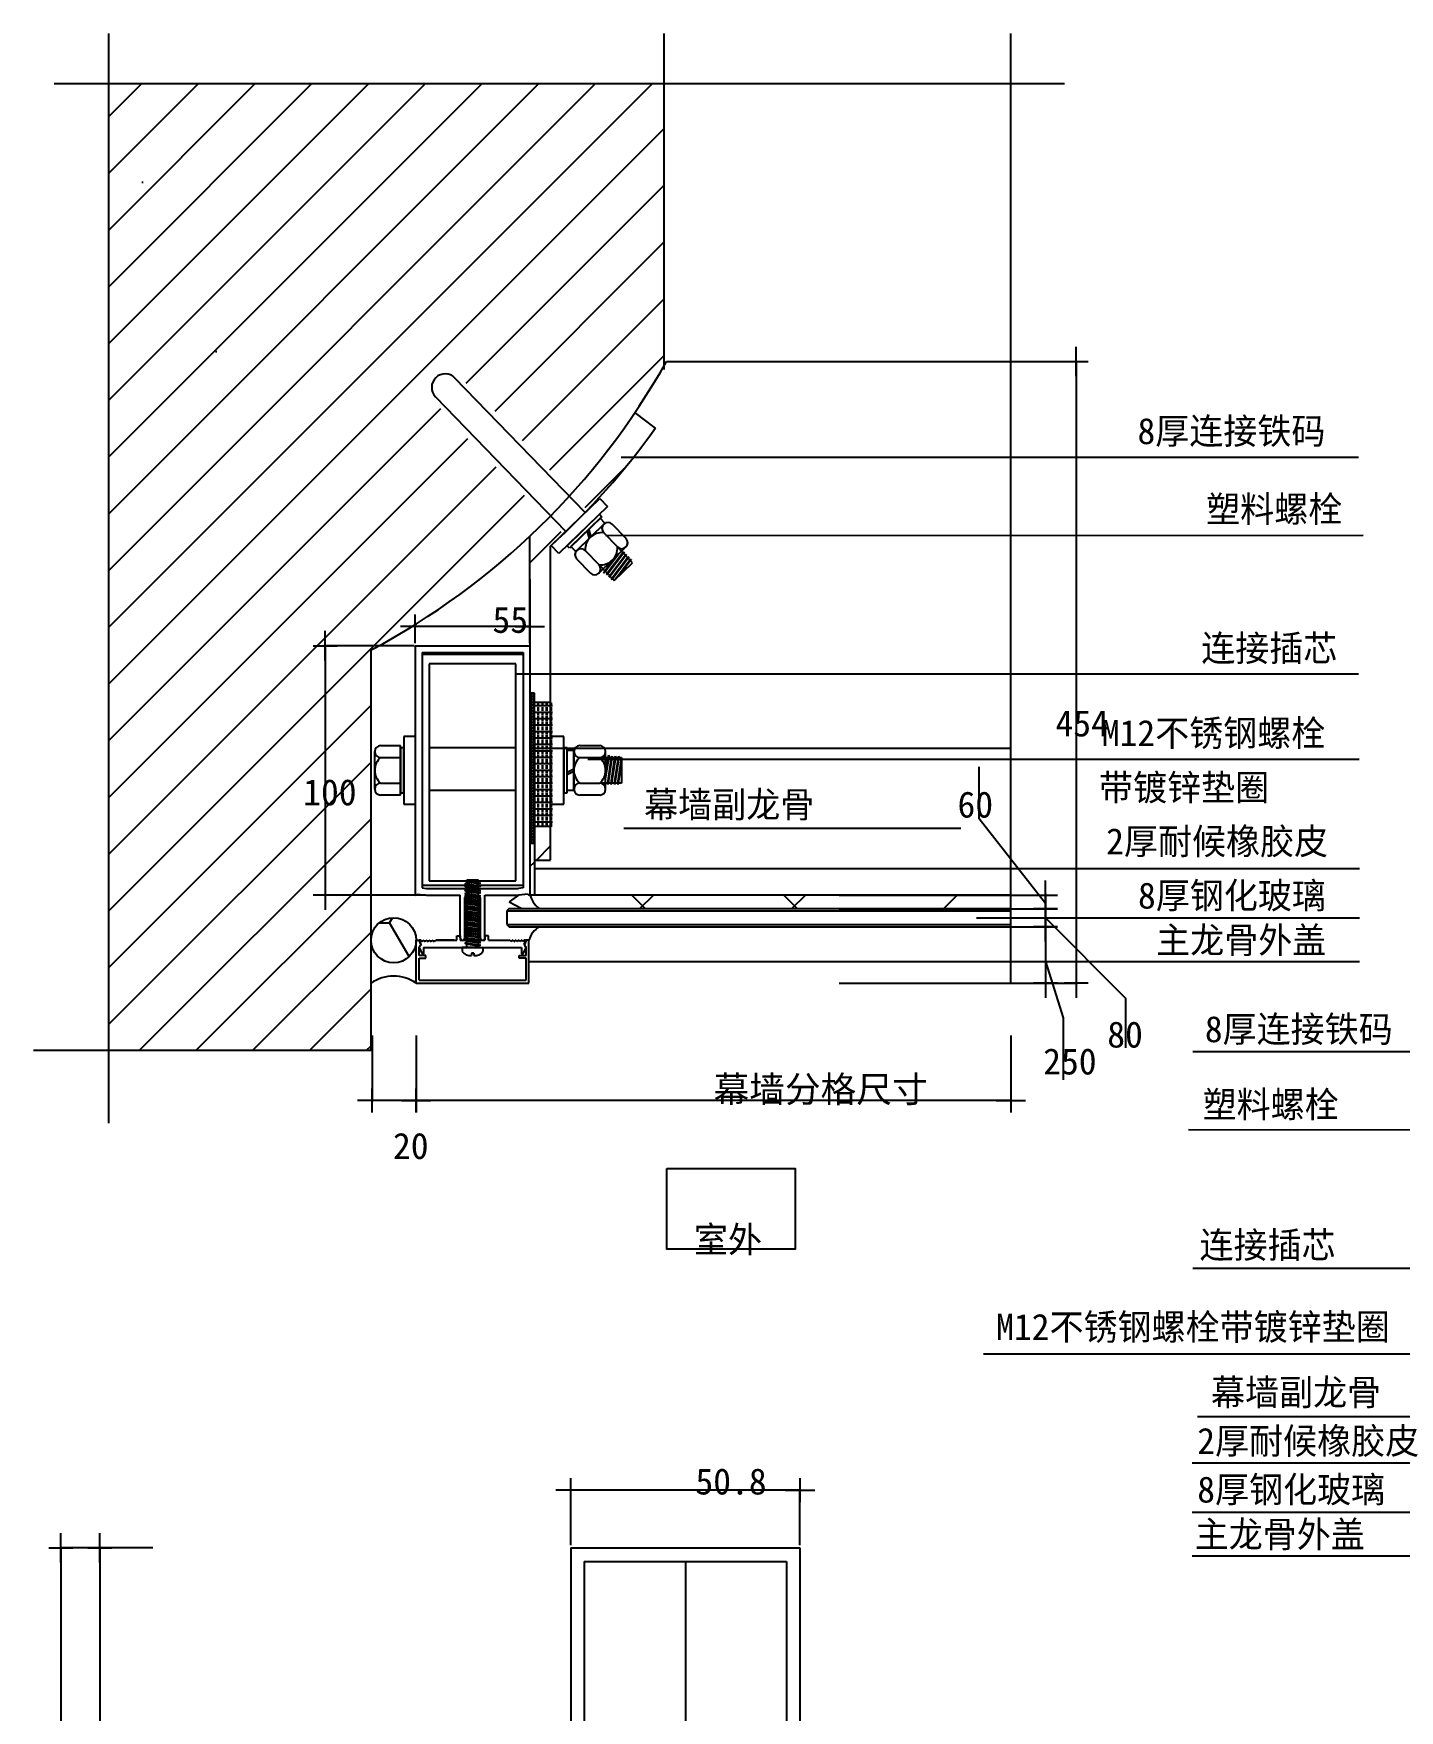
# Model space of a CAD drawing. Header units: metres. Extents: x 75527 to 350939, y -102959 to 256633.
# Drawn here: x 75656 to 226997, y 70829 to 256633 of the extents above; entities that cross this region are included whole.
import ezdxf

# ---------------------------------------------------------------- set-up
doc = ezdxf.new("R2010")
doc.units = ezdxf.units.M
for name, color, linetype in [('Layer2', 2, 'Continuous'), ('Layer3', 3, 'Continuous'), ('Layer4', 6, 'Continuous'), ('Layer5', 1, 'Continuous'), ('Layer6', 8, 'Continuous'), ('填充', 4, 'Continuous'), ('底色', 252, 'Continuous'), ('細纖', 6, 'Continuous')]:
    doc.layers.add(name, color=color, linetype=linetype)

# ---------------------------------------------------------------- blocks, each defined once
blk = doc.blocks.new('_OBLIQUE')
for p, q in [((-0.38, 0), (0.38, 0)), ((0, 0.31), (0, -0.31))]:
    blk.add_line(p, q)

msp = doc.modelspace()

# ---------------------------------------------------------------- hatches: boundary and pattern name
at = {"layer": 'Layer2'}
h = msp.add_hatch(dxfattribs=at)
h.set_pattern_fill('ANSI31', scale=7500)
h.paths.add_polyline_path([(142292.21, 214627.16), (144574.66, 212925.21, -0.04), (137035.63, 203829.23), (135301.35, 205688.11, 0.03)])
h.paths.add_polyline_path([(130648.09, 200932.77, 0.01), (132662.18, 202895.96), (134343.2, 201218.91), (132937.18, 199858), (132937.18, 185684.25), (130648.09, 185684.25), (130648.09, 196166.82)])
h = msp.add_hatch(dxfattribs=at)
h.set_pattern_fill('ANSI31', scale=7500)
h.paths.add_polyline_path([(131148.09, 183561.92), (130648.09, 183561.92), (130648.09, 185684.25), (132937.18, 185684.25), (132937.18, 182549.83), (131148.09, 182549.83)])
h = msp.add_hatch(dxfattribs=at)
h.set_pattern_fill('ANSI31', scale=7500)
h.paths.add_polyline_path([(131148.09, 168799.83), (132937.18, 168799.83), (132937.18, 165049.83), (131148.09, 165049.83)])
at = {"layer": 'Layer3'}
h = msp.add_hatch(dxfattribs=at)
h.set_pattern_fill('AR-CONC', scale=1250)
h.paths.add_polyline_path([(83991.12, 143937.05), (113052.03, 143937.05), (113052.03, 188325.9, 0.08), (132662.18, 202895.96), (120901.08, 214629.27), (121123.16, 214844.23), (119679.16, 215883.08), (122867, 218968.65), (123854.83, 217488.27), (124084.61, 217710.68), (135301.35, 205688.11, 0.05), (145529.87, 219836.83), (145529.87, 251048.6), (83991.12, 251048.6)])
at = {"layer": 'Layer4'}
h = msp.add_hatch(dxfattribs=at)
h.set_pattern_fill('BRASS', scale=50)
h.paths.add_polyline_path([(130648.09, 174996.38), (131148.09, 174996.38), (131148.09, 183561.92), (130648.09, 183561.92)])
at = {"layer": 'Layer6'}
h = msp.add_hatch(dxfattribs=at)
h.set_pattern_fill('ANSI38', scale=3750)
h.paths.add_polyline_path([(130648.09, 166939.02), (131148.09, 166939.02), (131148.09, 161169.88), (130681.64, 161169.88), (130682.44, 161166.82), (130634.49, 161166.82), (130548.09, 161167.85, 0.48), (130648.09, 161291.82)])
h = msp.add_hatch(dxfattribs=at)
h.set_pattern_fill('ANSI38', scale=3750)
h.paths.add_polyline_path([(131684.26, 159669.88, -0.18), (130652.2, 161294.12, -1.23), (130452.03, 161294.88), (129402.03, 161169.88), (128370.23, 160428.72), (129764.43, 159669.88)])
h = msp.add_hatch(dxfattribs=at)
h.set_pattern_fill('ANSI38', scale=3750)
h.paths.add_polyline_path([(131684.26, 159669.88, -0.17), (130682.44, 161166.82), (145454.96, 161166.82), (145454.96, 161169.88), (183941.76, 161169.88), (183941.76, 159669.88)])
at = {"layer": '底色'}
h = msp.add_hatch(dxfattribs=at)
h.set_pattern_fill('ANSI31', scale=1400)
h.paths.add_polyline_path([(119679.16, 215883.08), (122867, 218968.65), (123854.83, 217488.27), (124084.61, 217710.68), (135301.35, 205688.11, 0.05), (145529.87, 219836.83), (145529.87, 251048.6), (83991.12, 251048.6), (83991.12, 143937.05), (113052.03, 143937.05), (113052.03, 188325.9, 0.08), (132662.18, 202895.96), (120901.08, 214629.27), (121123.16, 214844.23)])
h = msp.add_hatch(dxfattribs=at)
h.set_pattern_fill('HONEY', scale=2500)
h.paths.add_polyline_path([(113052.03, 156169.88, -1), (118052.03, 156169.88, -1)])
h = msp.add_hatch(dxfattribs=at)
h.set_pattern_fill('ANSI36', scale=2500)
h.paths.add_polyline_path([(113052.03, 156169.88, 1), (118052.03, 156169.88), (118052.03, 151419.88, 0.31), (113052.03, 151419.88)])
at = {"layer": '細纖'}
h = msp.add_hatch(dxfattribs=at)
h.set_pattern_fill('INSUL', scale=75)
h.paths.add_polyline_path([(133148.09, 168799.83), (131148.09, 168799.83), (131148.09, 176496.38), (131148.09, 182549.83), (133148.09, 182549.83)])
h = msp.add_hatch(dxfattribs=at)
h.set_pattern_fill('BRASS', scale=50)
h.paths.add_polyline_path([(130648.09, 166939.02), (131148.09, 166939.02), (131148.09, 174996.38), (130648.09, 174996.38)])

# ---------------------------------------------------------------- linework, layer by layer
for p, q in [((180436.68, 169625.11), (180436.68, 175365.78)), ((187792.64, 160250.63), (180436.68, 169625.11)), ((187792.64, 158646.28), (196627.01, 149733.86)), ((187792.64, 153825.96), (189748.13, 147570.94)), ((196627.01, 149733.86), (196627.01, 144230.96)), ((189748.13, 147570.94), (189748.13, 140703.32))]:
    msp.add_line(p, q)
msp.add_lwpolyline([(145814.11, 130874.57), (160057.92, 130874.57), (160057.92, 121928.79), (145814.11, 121928.79)], close=True)
at = {"layer": 'Layer2'}
for p, q in [((83991.12, 135916.14), (83991.12, 256632.64)), ((145529.87, 219404.79), (145529.87, 256632.64)), ((183941.76, 151416.82), (183941.76, 256632.64)), ((189899.42, 251048.6), (77949.96, 251048.6)), ((164618.07, 220303.11), (183941.76, 220303.11)), ((140756.58, 209684.66), (222473.77, 209684.66)), ((139048.52, 201009.35), (222968.42, 201037.41)), ((129898.09, 187811.65), (118698.09, 187811.65)), ((119485.59, 186791.41), (119485.59, 162742.92)), ((129110.59, 186791.41), (119485.59, 186791.41)), ((129110.59, 162742.92), (129110.59, 186791.41)), ((129110.59, 185684.25), (222473.77, 185684.25)), ((131148.09, 176496.38), (131148.09, 165049.83)), ((137084.81, 176215.12), (222545.5, 176215.12)), ((178402.51, 168563.43), (141050.64, 168563.43)), ((131123.26, 164102.31), (222571.41, 164102.31)), ((118735.59, 162263.15), (129860.59, 162263.15)), ((119485.59, 162742.92), (129110.59, 162742.92)), ((145454.96, 161166.82), (130634.49, 161166.82)), ((180121.93, 158646.28), (222571.41, 158646.28)), ((122239.53, 156169.88), (120279.98, 156169.88)), ((130552.03, 156169.88), (130227.03, 156169.88)), ((130454.89, 153825.96), (222571.41, 153825.96)), ((113052.03, 143937.05), (75656.2, 143937.05)), ((285839.08, 143794.49), (204121.89, 143794.49)), ((287547.14, 135119.18), (203627.24, 135147.24)), ((297485.07, 119794.08), (204121.89, 119794.08)), ((289510.85, 110324.95), (180919.29, 110324.95)), ((248193.15, 103370.53), (204605, 103370.53)), ((295472.39, 98212.14), (204024.25, 98212.14)), ((242653.9, 92756.11), (204024.25, 92756.11)), ((147877.47, 87341.54), (147877.47, -10882.81)), ((296140.77, 87935.79), (204024.25, 87935.79))]:
    msp.add_line(p, q, dxfattribs=at)
at = {"layer": 'Layer3'}
for p, q in [((130648.09, 190928.91), (130648.09, 200932.77)), ((132937.18, 165085.12), (132937.18, 199848.82)), ((130648.09, 196166.82), (130648.09, 161248.51)), ((117948.09, 188799.83), (117948.09, 161291.82)), ((117948.09, 188799.83), (130648.09, 188799.83)), ((118698.09, 188049.83), (118698.09, 161976.34)), ((118698.09, 188049.83), (129898.09, 188049.83)), ((129898.09, 188049.83), (129898.09, 161976.34)), ((131148.09, 182549.83), (132937.18, 182549.83)), ((131148.09, 180666.82), (131148.09, 161166.82)), ((183941.76, 177416.82), (130648.09, 177416.82)), ((131148.09, 177416.82), (131148.09, 161166.82)), ((131148.09, 168799.83), (132937.18, 168799.83)), ((131148.09, 165049.83), (132937.18, 165049.83)), ((118698.09, 161976.34), (119198.09, 161916.82)), ((119198.09, 161916.82), (129398.09, 161916.82)), ((129898.09, 161976.34), (129398.09, 161916.82)), ((118148.09, 161291.82), (119198.09, 161166.82)), ((119198.09, 161166.82), (122923.09, 161166.82)), ((122927.03, 156419.88), (122927.03, 161169.88)), ((123423.09, 160916.82), (125173.09, 160916.82)), ((123423.09, 160916.82), (125173.09, 160916.82)), ((123427.03, 160919.88), (125177.03, 160919.88)), ((123427.03, 156419.88), (123427.03, 160919.88)), ((125177.03, 156419.88), (125177.03, 160919.88)), ((125673.09, 161166.82), (129398.09, 161166.82)), ((125677.03, 156419.88), (125677.03, 161169.88)), ((130448.09, 161291.82), (129398.09, 161166.82)), ((128354.51, 159669.88), (128104.51, 159419.88)), ((128104.51, 159419.88), (128104.51, 157919.88)), ((128354.51, 159669.88), (183941.76, 159669.88)), ((118052.03, 151419.88), (118052.03, 156169.88)), ((118377.03, 156169.88), (118552.03, 155669.88)), ((128104.51, 157919.88), (128354.51, 157669.88)), ((128354.51, 157669.88), (183941.76, 157669.88)), ((130021, 155744.69), (130197.42, 156097.52)), ((130552.03, 151419.88), (130552.03, 156169.88)), ((118552.03, 155669.88), (118377.03, 155419.88)), ((118377.03, 154494.88), (118377.03, 155419.88)), ((119127.03, 154494.88), (118377.03, 154494.88)), ((119127.03, 154169.88), (119127.03, 154494.88)), ((129477.03, 154494.88), (130227.03, 154494.88)), ((129477.03, 154169.88), (129477.03, 154494.88)), ((130038.48, 155606.77), (130211.91, 155407.32)), ((130227.03, 154494.88), (130227.03, 155419.88)), ((118377.03, 151744.88), (118377.03, 154169.88)), ((118377.03, 154169.88), (119127.03, 154169.88)), ((130227.03, 154169.88), (129477.03, 154169.88)), ((130227.03, 151744.88), (130227.03, 154169.88)), ((118052.03, 151419.88), (130552.03, 151419.88)), ((118377.03, 151744.88), (130227.03, 151744.88)), ((135175.42, 88841.54), (160575.42, 88841.54)), ((135175.42, 88841.54), (135175.42, 19091.54)), ((136675.42, 87341.54), (159075.42, 87341.54)), ((136675.42, 87341.54), (136675.42, 20460.58)), ((159075.42, 87341.54), (159075.42, 20460.58)), ((160575.42, 88841.54), (160575.42, 19004.93))]:
    msp.add_line(p, q, dxfattribs=at)
for centre, radius, start, end in [((118048.09, 161270.17), 102.32, 167.78, 12.22), ((130548.09, 161270.17), 102.32, 167.78, 12.22), ((125427.03, 156419.88), 250, 180, 0), ((130132.8, 155688.79), 125, 153.43, 221.01), ((130174.18, 155374.51), 50, 334.08, 41.01)]:
    msp.add_arc(centre, radius, start, end, dxfattribs=at)
at = {"layer": 'Layer5'}
for p, q in [((136768.27, 203566.18), (122347.04, 218465.37)), ((120191.43, 216378.91), (134612.66, 201479.72)), ((132995.95, 199914.87), (138384.98, 205131.03)), ((138384.98, 205131.03), (139254.34, 204232.86)), ((139254.34, 204232.86), (133865.31, 199016.7)), ((134763.48, 199886.06), (138356.17, 203363.5)), ((138616.98, 203094.05), (135024.29, 199616.61)), ((138437.34, 202920.18), (135203.92, 199790.48)), ((138437.34, 202920.18), (137179.9, 201703.07)), ((138356.17, 203363.5), (138616.98, 203094.05)), ((138958.96, 202381.27), (138437.34, 202920.18)), ((137000.27, 201529.2), (135203.92, 199790.48)), ((138958.96, 202381.27), (135725.54, 199251.58)), ((135725.54, 199251.58), (137252.43, 200729.49)), ((138843.17, 202261.26), (135849.26, 199363.39)), ((137252.43, 200729.49), (137000.27, 201529.2)), ((137432.06, 200903.36), (137179.9, 201703.07)), ((137432.06, 200903.36), (138958.96, 202381.27)), ((138816.03, 201330.74), (140351.34, 199744.54)), ((141309.39, 200671.86), (139774.08, 202258.06)), ((133865.31, 199016.7), (132995.95, 199914.87)), ((135024.29, 199616.61), (134763.48, 199886.06)), ((135203.92, 199790.48), (135725.54, 199251.58)), ((136780.17, 199360.19), (138315.48, 197773.99)), ((141282.25, 199741.34), (138288.34, 196843.47)), ((140447.09, 198932.97), (138908.57, 197020.12)), ((140500.06, 198984.24), (138964.69, 196962.14)), ((140960.27, 199104.85), (139227, 196822.05)), ((141016.41, 199046.84), (139227, 196822.05)), ((140960.27, 199104.85), (139283.12, 196764.07)), ((141016.41, 199046.84), (139283.12, 196764.07)), ((141229.38, 198843.69), (139496.11, 196560.89)), ((141229.38, 198843.69), (139552.23, 196502.92)), ((142037.2, 198002.81), (140351.34, 199744.54)), ((141090.6, 199188.99), (140961.13, 199106.55)), ((141090.6, 199188.99), (141017.24, 199048.57)), ((141359.71, 198927.83), (141230.24, 198845.39)), ((141359.71, 198927.83), (141286.36, 198787.42)), ((135822.12, 198432.87), (137357.43, 196846.68)), ((138315.48, 197773.99), (140001.34, 196032.26)), ((138821.96, 196893.41), (138908.57, 197020.12)), ((138821.96, 196893.41), (138964.69, 196962.14)), ((140122.14, 198618.44), (138908.57, 197020.12)), ((140122.14, 198618.44), (138964.69, 196962.14)), ((141285.53, 198785.69), (139496.11, 196560.89)), ((141285.53, 198785.69), (139552.23, 196502.92)), ((141486.84, 198571.04), (139753.57, 196288.24)), ((141542.99, 198513.04), (139753.57, 196288.24)), ((141486.84, 198571.04), (139809.69, 196230.26)), ((141542.99, 198513.04), (139809.69, 196230.26)), ((140001.34, 196032.26), (142037.2, 198002.81)), ((141747.65, 198301.59), (140089.13, 196117.23)), ((141803.79, 198243.58), (140109.14, 196136.61)), ((141747.65, 198301.59), (140466.94, 196482.92)), ((141803.79, 198243.58), (140466.94, 196482.92)), ((141617.17, 198655.18), (141487.7, 198572.74)), ((141617.17, 198655.18), (141543.82, 198514.76)), ((141877.98, 198385.73), (141748.51, 198303.29)), ((141877.98, 198385.73), (141804.63, 198245.31)), ((139140.38, 196695.34), (139227, 196822.05)), ((139140.38, 196695.34), (139283.12, 196764.07)), ((139409.5, 196434.18), (139496.11, 196560.89)), ((139409.5, 196434.18), (139552.23, 196502.92)), ((139666.96, 196161.53), (139753.57, 196288.24)), ((139666.96, 196161.53), (139809.69, 196230.26)), ((131148.09, 183561.92), (130649.6, 183561.92)), ((131148.09, 166939.02), (131148.09, 183561.92)), ((116698.09, 178743.61), (116698.09, 171243.61)), ((117948.09, 178743.61), (116698.09, 178743.61)), ((134398.09, 178743.61), (133148.09, 178743.61)), ((134398.09, 171243.61), (134398.09, 178743.61)), ((113465.82, 172910.28), (113465.82, 177076.95)), ((114115.55, 177743.61), (116323.09, 177743.61)), ((116323.09, 172243.61), (116323.09, 177743.61)), ((116323.09, 177493.61), (116323.09, 172493.61)), ((116698.09, 177493.61), (116323.09, 177493.61)), ((116698.09, 172493.61), (116698.09, 177493.61)), ((129110.59, 177493.61), (119485.59, 177493.61)), ((134398.09, 177493.61), (134398.09, 172493.61)), ((134773.09, 177493.61), (134398.09, 177493.61)), ((134773.09, 172493.61), (134773.09, 177493.61)), ((134773.09, 172743.61), (134773.09, 177243.61)), ((134773.09, 174743.61), (134773.09, 177243.61)), ((134773.09, 177243.61), (135523.09, 177243.61)), ((135523.09, 172743.61), (135523.09, 177243.61)), ((135523.09, 177243.61), (135523.09, 175118.61)), ((135528.79, 172910.28), (135528.79, 177076.95)), ((136178.53, 177743.61), (138386.06, 177743.61)), ((139035.8, 172910.28), (139035.8, 177076.95)), ((139371.05, 176658.79), (139340.24, 176508.43)), ((139371.05, 176658.79), (139420.93, 176508.43)), ((139734.83, 176567.75), (139704.02, 176417.39)), ((139734.83, 176567.75), (139784.71, 176417.39)), ((140109.65, 176556.01), (140078.84, 176405.65)), ((140109.65, 176556.01), (140159.53, 176405.65)), ((140484.62, 176560.64), (140453.81, 176410.28)), ((140484.62, 176560.64), (140534.5, 176410.28)), ((114115.55, 176410.28), (116323.09, 176410.28)), ((135523.09, 175118.61), (134773.09, 174743.61)), ((135523.09, 174868.61), (134773.09, 174493.61)), ((135523.09, 174868.61), (135523.09, 172743.61)), ((136178.53, 176410.28), (138386.06, 176410.28)), ((138386.06, 176410.28), (140810.06, 176410.28)), ((139035.8, 174524.83), (139420.93, 176508.43)), ((139035.8, 174524.83), (139340.24, 176508.43)), ((139035.8, 173998.86), (139420.93, 176508.43)), ((139035.8, 174072.59), (139340.24, 176508.43)), ((139269.21, 173584.31), (139784.71, 176417.39)), ((139269.21, 173584.31), (139704.02, 176417.39)), ((139349.94, 173584.31), (139704.02, 176417.39)), ((139349.94, 173584.31), (139784.71, 176417.39)), ((139644.03, 173572.57), (140159.53, 176405.65)), ((139644.03, 173572.57), (140078.84, 176405.65)), ((139724.75, 173572.57), (140159.53, 176405.65)), ((139724.75, 173572.57), (140078.84, 176405.65)), ((140019, 173577.2), (140534.5, 176410.28)), ((140019, 173577.2), (140453.81, 176410.28)), ((140099.72, 173577.2), (140453.81, 176410.28)), ((140099.72, 173577.2), (140534.5, 176410.28)), ((140394, 173577.2), (140810.06, 176288.1)), ((140394, 173577.2), (140810.06, 175762.3)), ((140474.72, 173577.2), (140810.06, 176260.25)), ((140474.72, 173577.2), (140810.06, 175762.3)), ((140810.06, 176410.28), (140810.06, 173576.95)), ((114115.55, 173576.95), (116323.09, 173576.95)), ((134773.09, 172743.61), (134773.09, 174493.61)), ((136178.53, 173576.95), (138386.06, 173576.95)), ((140810.06, 173576.95), (138386.06, 173576.95)), ((139299.4, 173432.14), (139268.58, 173582.51)), ((139299.4, 173432.14), (139349.27, 173582.51)), ((139674.21, 173420.4), (139643.4, 173570.77)), ((139674.21, 173420.4), (139724.09, 173570.77)), ((140049.18, 173425.04), (140018.37, 173575.4)), ((140049.18, 173425.04), (140099.06, 173575.4)), ((140424.18, 173425.04), (140393.37, 173575.4)), ((140424.18, 173425.04), (140474.06, 173575.4)), ((116323.09, 172243.61), (114115.55, 172243.61)), ((116323.09, 172493.61), (116698.09, 172493.61)), ((116698.09, 171243.61), (117948.09, 171243.61)), ((129110.59, 172743.61), (119485.59, 172743.61)), ((133148.09, 171243.61), (134398.09, 171243.61)), ((134398.09, 172493.61), (134773.09, 172493.61)), ((135523.09, 172743.61), (134773.09, 172743.61)), ((138386.06, 172243.61), (136178.53, 172243.61)), ((130648.09, 166939.02), (131148.09, 166939.02))]:
    msp.add_line(p, q, dxfattribs=at)
for centre, radius, start, end in [((121269.24, 217422.14), 1500, 44.07, 224.07), ((138634.96, 199480.87), 1858.71, 84.41, 183.72), ((139306.98, 201782.08), 666.89, 45.54, 222.59), ((140818.44, 200220.52), 666.89, 225.54, 42.59), ((136313.07, 198884.21), 666.89, 45.54, 222.59), ((138496.55, 199623.86), 1858.71, 264.41, 3.72), ((137824.53, 197322.66), 666.89, 225.54, 42.59), ((114132.7, 177076.95), 666.89, 91.47, 268.53), ((136195.68, 177076.95), 666.89, 91.47, 268.53), ((138368.92, 177076.95), 666.89, 271.47, 88.53), ((115318.82, 174993.61), 1858.71, 130.34, 229.66), ((137381.8, 174993.61), 1858.71, 130.34, 229.66), ((137182.8, 174993.61), 1858.71, 310.34, 49.66), ((114132.7, 172910.28), 666.89, 91.47, 268.53), ((136195.68, 172910.28), 666.89, 91.47, 268.53), ((138368.92, 172910.28), 666.89, 271.47, 88.53)]:
    msp.add_arc(centre, radius, start, end, dxfattribs=at)
at = {"layer": 'Layer6'}
for p, q in [((164918.07, 220303.11), (191307.26, 220303.11)), ((191182.26, 220303.11), (191182.26, 151416.82)), ((117948.09, 189099.83), (117948.09, 191053.91)), ((130648.09, 190928.91), (117948.09, 190928.91)), ((130648.09, 189099.83), (130648.09, 191053.91)), ((117839.03, 188799.83), (107831.66, 188799.83)), ((107956.66, 188799.83), (107956.66, 161166.82)), ((119089.03, 161166.82), (107831.66, 161166.82)), ((128370.23, 160428.72), (129764.43, 159669.88)), ((130634.49, 161166.82), (130548.09, 161167.85)), ((164907.11, 161166.82), (187917.64, 161166.82)), ((187792.64, 161166.82), (187792.64, 159666.82)), ((164907.11, 159666.82), (187917.64, 159666.82)), ((164907.11, 159666.82), (187917.64, 159666.82)), ((187792.64, 159666.82), (187792.64, 157666.82)), ((165267.54, 157666.82), (187917.64, 157666.82)), ((165267.54, 157666.82), (187917.64, 157666.82)), ((187792.64, 157666.82), (187792.64, 151416.82)), ((164918.07, 151416.82), (191307.26, 151416.82)), ((164918.07, 151416.82), (187917.64, 151416.82)), ((113175.06, 145614.83), (113175.06, 138287.48)), ((118052.03, 145614.83), (118052.03, 138287.48)), ((118052.03, 145614.83), (118052.03, 138287.48)), ((183941.76, 145614.83), (183941.76, 138287.48)), ((118052.03, 138412.48), (113175.06, 138412.48)), ((183941.76, 138412.48), (118052.03, 138412.48)), ((135175.42, 89141.54), (135175.42, 95352.28)), ((160575.42, 95227.28), (135175.42, 95227.28)), ((160575.42, 89141.54), (160575.42, 95352.28)), ((88891.57, 88841.54), (78567.12, 88841.54)), ((78692.12, 88841.54), (78692.12, -658.46)), ((88891.57, 88841.54), (82889.47, 88841.54)), ((83014.47, 88841.54), (83014.47, 15847.67))]:
    msp.add_line(p, q, dxfattribs=at)
msp.add_arc((133348.75, 161867.54), 2756.85, 191.99, 232.86, dxfattribs=at)
at = {"layer": '填充'}
for p, q in [((145793.76, 220303.11), (164618.07, 220303.11)), ((144574.66, 212925.21), (142292.21, 214627.16)), ((113052.03, 143937.05), (113052.03, 188325.9)), ((183941.76, 161169.88), (130638.44, 161169.88)), ((128104.51, 159419.88), (183941.76, 159419.88)), ((118052.03, 156169.88), (118377.03, 156169.88)), ((118452.5, 156169.88), (118377.03, 156169.88)), ((118584.2, 155744.69), (118407.78, 156097.52)), ((118611.58, 156169.88), (118452.5, 156169.88)), ((118611.58, 156044.88), (118945.26, 156169.88)), ((118611.58, 156169.88), (118611.58, 156044.88)), ((118945.26, 156169.88), (118945.26, 156044.88)), ((118945.26, 156044.88), (119278.94, 156169.88)), ((119278.94, 156044.88), (119612.62, 156169.88)), ((119278.94, 156169.88), (119278.94, 156044.88)), ((119612.62, 156031.83), (119946.3, 156169.88)), ((119612.62, 156169.88), (119612.62, 156031.83)), ((119946.3, 156169.88), (119946.3, 156044.88)), ((119946.3, 156044.88), (120279.98, 156169.88)), ((120279.98, 156169.88), (122552.03, 156169.88)), ((122552.03, 156669.88), (122927.03, 156669.88)), ((122552.03, 156169.88), (122552.03, 156669.88)), ((122927.03, 156669.88), (122927.03, 156169.88)), ((122927.03, 156169.88), (125677.03, 156169.88)), ((125677.03, 156669.88), (125677.03, 156169.88)), ((126052.03, 156669.88), (125677.03, 156669.88)), ((126052.03, 156169.88), (126052.03, 156669.88)), ((126052.03, 156169.88), (128324.08, 156169.88)), ((128104.51, 157919.88), (183941.76, 157919.88)), ((128657.76, 156044.88), (128324.08, 156169.88)), ((128657.76, 156169.88), (128657.76, 156044.88)), ((128991.44, 156031.83), (128657.76, 156169.88)), ((128991.44, 156169.88), (128991.44, 156044.88)), ((129325.12, 156044.88), (128991.44, 156169.88)), ((129658.8, 156044.88), (129325.12, 156169.88)), ((129325.12, 156169.88), (129325.12, 156044.88)), ((129992.48, 156044.88), (129658.8, 156169.88)), ((129658.8, 156169.88), (129658.8, 156044.88)), ((129992.48, 156169.88), (129992.48, 156044.88)), ((130152.69, 156169.88), (129992.48, 156169.88)), ((130227.03, 156169.88), (130052.03, 155669.88)), ((130552.03, 156169.88), (130227.03, 156169.88)), ((118386.05, 155352.66), (118723.99, 154657.38)), ((118566.72, 155606.77), (118393.29, 155407.32)), ((118871.6, 155369.88), (118871.6, 154657.38)), ((118871.6, 155369.88), (129733.6, 155369.88)), ((128959.9, 156044.88), (128991.44, 156044.88)), ((129733.6, 155369.88), (129733.6, 154657.38)), ((130219.15, 155352.66), (129881.21, 154657.38)), ((130052.03, 155669.88), (130227.03, 155419.88))]:
    msp.add_line(p, q, dxfattribs=at)
for centre, radius, start, end in [((74951.13, 260088.59), 81250, 297.97, 330.68), ((78414.41, 260088.59), 81250, 312.15, 324.52), ((118452.5, 156119.88), 50, 90, 206.57), ((123177.03, 156419.88), 250, 180, 0), ((130152.69, 156119.88), 50, 333.43, 90), ((118431.02, 155374.51), 50, 138.99, 205.92), ((118472.39, 155688.79), 125, 318.99, 26.57), ((118797.8, 154668.69), 74.67, 188.71, 351.29), ((129807.4, 154668.69), 74.67, 188.71, 351.29)]:
    msp.add_arc(centre, radius, start, end, dxfattribs=at)
at = {"layer": '底色'}
for p, q in [((123444.14, 162738.01), (123541.33, 162772.37)), ((123444.14, 162738.01), (125165.51, 162485.94)), ((123548.89, 162656.85), (123444.14, 162738.01)), ((123444.14, 162413.73), (123541.33, 162448.1)), ((123444.14, 162413.73), (125165.51, 162161.66)), ((123548.89, 162332.57), (123444.14, 162413.73)), ((123444.14, 162148.98), (123541.33, 162183.34)), ((123444.14, 162148.98), (125165.51, 161896.91)), ((123548.89, 162067.82), (123444.14, 162148.98)), ((123444.14, 161909.31), (123541.33, 161943.67)), ((123444.14, 161909.31), (125165.51, 161657.24)), ((123548.89, 161828.14), (123444.14, 161909.31)), ((123444.14, 161669.63), (123541.33, 161704)), ((123444.14, 161669.63), (125165.51, 161417.56)), ((123548.89, 161588.47), (123444.14, 161669.63)), ((123541.33, 162772.37), (125047.29, 162535.71)), ((123541.33, 162448.1), (125047.29, 162211.43)), ((123541.33, 162183.34), (125047.29, 161946.68)), ((123541.33, 161943.67), (125047.29, 161707)), ((123541.33, 161704), (125047.29, 161467.33)), ((123548.89, 162656.85), (125047.29, 162441.44)), ((123548.89, 162332.57), (125047.29, 162117.16)), ((123548.89, 162067.82), (125047.29, 161852.4)), ((123548.89, 161828.14), (125047.29, 161612.73)), ((124952.6, 162811.05), (123652.6, 162811.05)), ((123652.6, 155369.88), (123652.6, 162811.05)), ((124952.6, 155369.88), (124952.6, 162811.05)), ((125047.29, 162535.71), (125165.51, 162485.94)), ((125165.51, 162485.94), (125047.29, 162441.44)), ((125047.29, 162211.43), (125165.51, 162161.66)), ((125165.51, 162161.66), (125047.29, 162117.16)), ((125047.29, 161946.68), (125165.51, 161896.91)), ((125165.51, 161896.91), (125047.29, 161852.4)), ((125047.29, 161707), (125165.51, 161657.24)), ((125165.51, 161657.24), (125047.29, 161612.73)), ((123444.14, 161345.36), (123541.33, 161379.72)), ((123444.14, 161345.36), (125165.51, 161093.29)), ((123548.89, 161264.2), (123444.14, 161345.36)), ((123444.14, 161105.68), (123541.33, 161140.05)), ((123444.14, 161105.68), (125165.51, 160853.61)), ((123548.89, 161024.52), (123444.14, 161105.68)), ((123444.14, 160781.41), (123541.33, 160815.77)), ((123444.14, 160781.41), (125165.51, 160529.34)), ((123548.89, 160700.25), (123444.14, 160781.41)), ((123444.14, 160529.19), (123541.33, 160563.56)), ((123444.14, 160529.19), (125165.51, 160277.12)), ((123548.89, 160448.03), (123444.14, 160529.19)), ((123444.14, 160305.85), (123541.33, 160340.21)), ((123444.14, 160305.85), (125165.51, 160053.77)), ((123548.89, 160224.68), (123444.14, 160305.85)), ((123444.14, 159981.57), (123541.33, 160015.93)), ((123444.14, 159981.57), (125165.51, 159729.5)), ((123548.89, 159900.41), (123444.14, 159981.57)), ((123541.33, 161379.72), (125047.29, 161143.05)), ((123541.33, 161140.05), (125047.29, 160903.38)), ((123541.33, 160815.77), (125047.29, 160579.1)), ((123541.33, 160563.56), (125047.29, 160326.89)), ((123541.33, 160340.21), (125047.29, 160103.54)), ((123541.33, 160015.93), (125047.29, 159779.27)), ((123548.89, 161588.47), (125047.29, 161373.06)), ((123548.89, 161264.2), (125047.29, 161048.78)), ((123548.89, 161024.52), (125047.29, 160809.11)), ((123548.89, 160700.25), (125047.29, 160484.83)), ((123548.89, 160448.03), (125047.29, 160232.62)), ((123548.89, 160224.68), (125047.29, 160009.27)), ((123548.89, 159900.41), (125047.29, 159684.99)), ((125047.29, 161467.33), (125165.51, 161417.56)), ((125165.51, 161417.56), (125047.29, 161373.06)), ((125047.29, 161143.05), (125165.51, 161093.29)), ((125165.51, 161093.29), (125047.29, 161048.78)), ((125047.29, 160903.38), (125165.51, 160853.61)), ((125165.51, 160853.61), (125047.29, 160809.11)), ((125047.29, 160579.1), (125165.51, 160529.34)), ((125165.51, 160529.34), (125047.29, 160484.83)), ((125047.29, 160326.89), (125165.51, 160277.12)), ((125165.51, 160277.12), (125047.29, 160232.62)), ((125047.29, 160103.54), (125165.51, 160053.77)), ((125165.51, 160053.77), (125047.29, 160009.27)), ((129402.03, 161169.88), (128370.23, 160428.72)), ((123444.14, 159729.35), (123541.33, 159763.72)), ((123444.14, 159729.35), (125165.51, 159477.28)), ((123548.89, 159648.19), (123444.14, 159729.35)), ((123444.14, 159405.08), (123541.33, 159439.44)), ((123444.14, 159405.08), (125165.51, 159153.01)), ((123548.89, 159323.92), (123444.14, 159405.08)), ((123444.14, 159114.25), (123541.33, 159148.61)), ((123444.14, 159114.25), (125165.51, 158862.17)), ((123548.89, 159033.08), (123444.14, 159114.25)), ((123444.14, 158789.97), (123541.33, 158824.33)), ((123444.14, 158789.97), (125165.51, 158537.9)), ((123548.89, 158708.81), (123444.14, 158789.97)), ((123444.14, 158537.76), (123541.33, 158572.12)), ((123444.14, 158537.76), (125165.51, 158285.68)), ((123548.89, 158456.59), (123444.14, 158537.76)), ((123444.14, 158213.48), (123541.33, 158247.84)), ((123444.14, 158213.48), (125165.51, 157961.41)), ((123548.89, 158132.32), (123444.14, 158213.48)), ((123444.14, 157955.29), (123541.33, 157989.65)), ((123444.14, 157955.29), (125165.51, 157703.22)), ((123548.89, 157874.13), (123444.14, 157955.29)), ((123541.33, 159763.72), (125047.29, 159527.05)), ((123541.33, 159439.44), (125047.29, 159202.78)), ((123541.33, 159148.61), (125047.29, 158911.94)), ((123541.33, 158824.33), (125047.29, 158587.67)), ((123541.33, 158572.12), (125047.29, 158335.45)), ((123541.33, 158247.84), (125047.29, 158011.18)), ((123541.33, 157989.65), (125047.29, 157752.99)), ((123548.89, 159648.19), (125047.29, 159432.78)), ((123548.89, 159323.92), (125047.29, 159108.5)), ((123548.89, 159033.08), (125047.29, 158817.67)), ((123548.89, 158708.81), (125047.29, 158493.39)), ((123548.89, 158456.59), (125047.29, 158241.18)), ((123548.89, 158132.32), (125047.29, 157916.9)), ((125047.29, 159779.27), (125165.51, 159729.5)), ((125165.51, 159729.5), (125047.29, 159684.99)), ((125047.29, 159527.05), (125165.51, 159477.28)), ((125165.51, 159477.28), (125047.29, 159432.78)), ((125047.29, 159202.78), (125165.51, 159153.01)), ((125165.51, 159153.01), (125047.29, 159108.5)), ((125047.29, 158911.94), (125165.51, 158862.17)), ((125165.51, 158862.17), (125047.29, 158817.67)), ((125047.29, 158587.67), (125165.51, 158537.9)), ((125165.51, 158537.9), (125047.29, 158493.39)), ((125047.29, 158335.45), (125165.51, 158285.68)), ((125165.51, 158285.68), (125047.29, 158241.18)), ((125047.29, 158011.18), (125165.51, 157961.41)), ((125165.51, 157961.41), (125047.29, 157916.9)), ((123444.14, 157631.02), (123541.33, 157665.38)), ((123444.14, 157631.02), (125165.51, 157378.94)), ((123548.89, 157549.85), (123444.14, 157631.02)), ((123444.14, 157378.8), (123541.33, 157413.16)), ((123444.14, 157378.8), (125165.51, 157126.73)), ((123548.89, 157297.64), (123444.14, 157378.8)), ((123444.14, 157054.52), (123541.33, 157088.89)), ((123444.14, 157054.52), (125165.51, 156802.45)), ((123548.89, 156973.36), (123444.14, 157054.52)), ((123444.14, 156763.69), (123541.33, 156798.06)), ((123444.14, 156763.69), (125165.51, 156511.62)), ((123548.89, 156682.53), (123444.14, 156763.69)), ((123444.14, 156439.42), (123541.33, 156473.78)), ((123444.14, 156439.42), (125165.51, 156187.34)), ((123548.89, 156358.25), (123444.14, 156439.42)), ((123444.14, 156187.2), (123541.33, 156221.56)), ((123444.14, 156187.2), (125165.51, 155935.13)), ((123548.89, 156106.04), (123444.14, 156187.2)), ((123541.33, 157665.38), (125047.29, 157428.71)), ((123541.33, 157413.16), (125047.29, 157176.5)), ((123541.33, 157088.89), (125047.29, 156852.22)), ((123541.33, 156798.06), (125047.29, 156561.39)), ((123541.33, 156473.78), (125047.29, 156237.11)), ((123541.33, 156221.56), (125047.29, 155984.9)), ((123548.89, 157874.13), (125047.29, 157658.72)), ((123548.89, 157549.85), (125047.29, 157334.44)), ((123548.89, 157297.64), (125047.29, 157082.23)), ((123548.89, 156973.36), (125047.29, 156757.95)), ((123548.89, 156682.53), (125047.29, 156467.12)), ((123548.89, 156358.25), (125047.29, 156142.84)), ((123548.89, 156106.04), (125047.29, 155890.63)), ((125047.29, 157752.99), (125165.51, 157703.22)), ((125165.51, 157703.22), (125047.29, 157658.72)), ((125047.29, 157428.71), (125165.51, 157378.94)), ((125165.51, 157378.94), (125047.29, 157334.44)), ((125047.29, 157176.5), (125165.51, 157126.73)), ((125165.51, 157126.73), (125047.29, 157082.23)), ((125047.29, 156852.22), (125165.51, 156802.45)), ((125165.51, 156802.45), (125047.29, 156757.95)), ((125047.29, 156561.39), (125165.51, 156511.62)), ((125165.51, 156511.62), (125047.29, 156467.12)), ((125047.29, 156237.11), (125165.51, 156187.34)), ((125165.51, 156187.34), (125047.29, 156142.84)), ((123152.6, 155369.88), (123152.6, 154919.88)), ((123652.6, 155369.88), (123152.6, 155369.88)), ((123444.14, 155862.93), (123541.33, 155897.29)), ((123444.14, 155862.93), (125165.51, 155610.85)), ((123548.89, 155781.76), (123444.14, 155862.93)), ((123541.33, 155897.29), (125047.29, 155660.62)), ((123548.89, 155781.76), (125047.29, 155566.35)), ((124952.6, 155369.88), (123652.6, 155369.88)), ((124177.6, 154719.88), (124177.6, 154469.88)), ((124427.6, 154719.88), (124177.6, 154719.88)), ((124427.6, 154719.88), (124427.6, 154469.88)), ((124952.6, 155369.88), (125452.6, 155369.88)), ((125047.29, 155984.9), (125165.51, 155935.13)), ((125165.51, 155935.13), (125047.29, 155890.63)), ((125047.29, 155660.62), (125165.51, 155610.85)), ((125165.51, 155610.85), (125047.29, 155566.35)), ((125452.6, 155369.88), (125452.6, 154919.88))]:
    msp.add_line(p, q, dxfattribs=at)
msp.add_circle((115552.03, 156169.88), 2500, dxfattribs=at)
for centre, radius, start, end in [((133114.72, 155412.83), 2672.17, 122.37, 163.54), ((124039.02, 155546.58), 1085.58, 215.26, 277.33), ((124570.95, 155535.72), 1075.43, 262.34, 325.07), ((115552.03, 147743.69), 4445.72, 55.78, 124.22)]:
    msp.add_arc(centre, radius, start, end, dxfattribs=at)

# ---------------------------------------------------------------- block references
at = {"layer": 'Layer6', "xscale": 4300, "yscale": 4300, "zscale": 4300}
for p, rotation in [((191182.26, 220303.11), 90), ((117948.09, 190928.91), 180), ((107956.66, 188799.83), 90), ((107956.66, 161166.82), 270), ((187792.64, 161166.82), 90), ((187792.64, 159666.82), 90), ((187792.64, 159666.82), 270), ((187792.64, 157666.82), 90), ((187792.64, 157666.82), 270), ((187792.64, 151416.82), 270), ((191182.26, 151416.82), 270), ((113175.06, 138412.48), 180), ((118052.03, 138412.48), 180), ((135175.42, 95227.28), 180), ((78692.12, 88841.54), 90), ((83014.47, 88841.54), 90)]:
    msp.add_blockref('_OBLIQUE', p, dxfattribs=dict(at, rotation=rotation))
for p in [(130648.09, 190928.91), (118052.03, 138412.48), (183941.76, 138412.48), (160575.42, 95227.28)]:
    msp.add_blockref('_OBLIQUE', p, dxfattribs=at)

# ---------------------------------------------------------------- texts
at = {"layer": 'Layer2'}
for s, p in [('8厚连接铁码', (197971.79, 211138.73)), ('塑料螺栓', (205584.73, 202505.38)), ('连接插芯', (205034.53, 187081.96)), ('M12不锈钢螺栓', (194012.67, 177679.16)), ('带镀锌垫圈', (193708.67, 171640.61)), ('幕墙副龙骨', (143304.89, 169754.48)), ('2厚耐候橡胶皮', (194498.91, 165682.57)), ('8厚钢化玻璃', (198026.69, 159673.9)), ('主龙骨外盖', (200035.69, 154733.77)), ('8厚连接铁码', (205432.45, 144873.2)), ('塑料螺栓', (205187.59, 136536.63)), ('连接插芯', (204847.75, 120953.72)), ('M12不锈钢螺栓带镀锌垫圈', (182304.83, 111878.91)), ('幕墙副龙骨', (206116.49, 104633.75)), ('2厚耐候橡胶皮', (204591.76, 99247.49)), ('8厚钢化玻璃', (204591.76, 93861.5)), ('主龙骨外盖', (204311.4, 88901.09))]:
    msp.add_text(s, height=2900, dxfattribs=at).set_placement(p)
at = {"layer": 'Layer6', "char_height": 2900, "attachment_point": 1}
for s, insert in [('55', (126503.95, 193128.48)), ('\\A1;454', (188881.1, 181651.23)), ('\\A1;100', (105530.91, 174019.2)), ('\\A1;60', (178029.81, 172657.27)), ('\\A1;80', (194621.09, 147176.76)), ('\\A1;250', (187523.07, 144196.36)), ('\\A1;\\f宋体|b0|i0|c134|p2;幕墙分格尺寸', (150996.9, 141113.45)), ('20', (115481.11, 134835.6)), ('室外', (148830.03, 124456.88)), ('50.8', (148992.5, 97658.23))]:
    msp.add_mtext(s, dxfattribs=dict(at, insert=insert))

doc.saveas('drawing.dxf')
